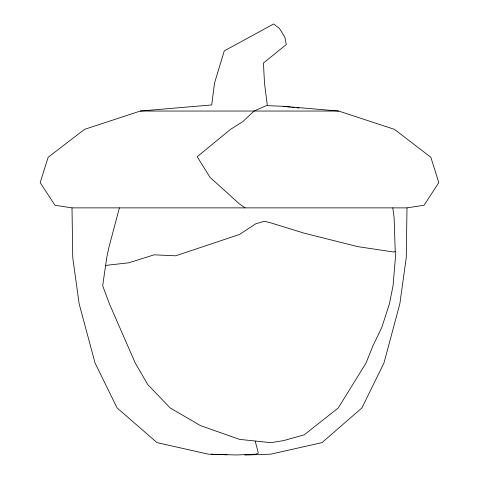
<?xml version="1.0" encoding="UTF-8"?>
<svg xmlns="http://www.w3.org/2000/svg" width="479" height="479" viewBox="0 0 479 479"><rect width="100%" height="100%" fill="white"/><g stroke="black" fill="none" stroke-linecap="round" stroke-linejoin="round"><path stroke-width="0.72" d="M245.086 207.874L239.5 203.97L210.006 177.338L197.21 156.717L230.513 129.366L242.811 121.642L254.08 111.044L266.318 105.602L283.185 106.302L338.695 111.044L394.486 129.366L430.843 157.28L438.818 182.577L424.053 205.257L406.994 207.874L406.258 257.54L399.845 303.812L383.954 363.004L361.92 407.91L322.02 442.608L270.683 454.176L244.799 455.05M255.732 441.249L255.57 442.608L258.337 452.966L255.936 454.176L236.524 454.966L208.317 454.176L156.98 442.608L117.08 407.91L95.046 363.004L79.155 303.812L72.742 257.54L72.006 207.874L54.947 205.257L40.182 182.577L48.157 157.28L84.514 129.366L140.305 111.044L211.724 104.937L214.502 83.13L224.28 50.9L273.653 23.95L279.55 28.56L284.855 37.224L286.292 44.571L263.444 63.024L264.498 83.13L267.276 104.937M119.391 207.874L108.733 248.062L106.769 257.54L102.686 285.729L109.392 303.812L135.234 363.004L147.76 384.559L170.123 407.91L200.426 425.574L239.5 439.363L270.97 442.674L283.49 440.614L304.141 434.878L338.318 407.91L366.064 363.004L372.824 346.131L381.763 327.492L389.433 303.812L393.043 285.729L395.438 257.54L394.109 217.765L392.816 207.874M395.241 251.571L393.642 252.02L357.532 246.595L303.452 232.974L269.785 222.549L264.157 221.316L255.672 223.849L239.5 234.465L175.673 255.804L154.184 254.822L128.635 262.815L105.625 265.414M140.305 111.044L338.695 111.044M72.006 207.874L406.994 207.874M214.55 454.32L227.04 454.81M211.233 454.176L213.167 454.266M283.185 106.302L290.412 107.092M291.861 107.248L294.753 107.565M296.92 107.805L299.094 108.044"/></g></svg>
